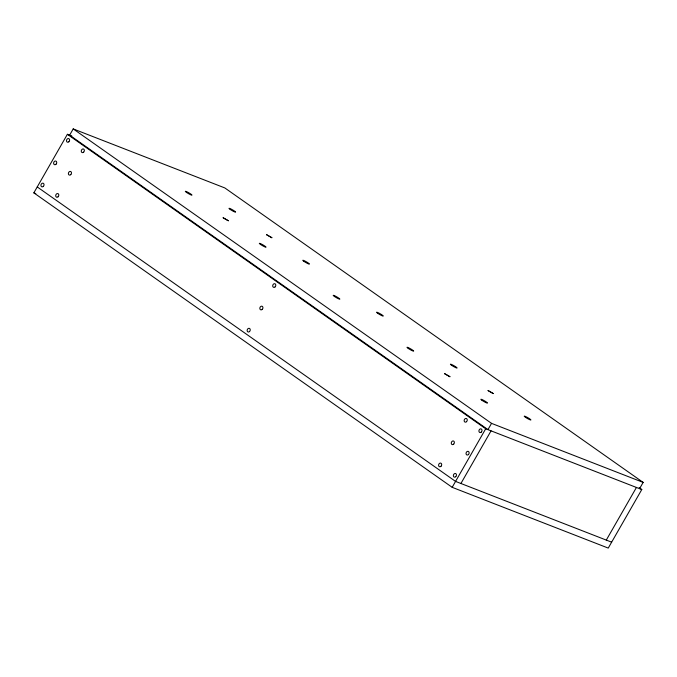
<?xml version="1.0" encoding="UTF-8"?>
<svg xmlns="http://www.w3.org/2000/svg" width="677" height="677" viewBox="0 0 677 677"><rect width="100%" height="100%" fill="white"/><g stroke="black" fill="none" stroke-linecap="round" stroke-linejoin="round"><path stroke-width="1.02" d="M639.198 487.711L641.788 489.539L608.251 548.091L452.177 487.322L33.85 192.86L67.387 134.3L71.847 136.043M643.15 482.405L224.823 187.935L73.209 128.909L69.629 135.155L487.956 429.624L491.536 423.37L643.15 482.405L639.57 488.65M452.177 487.322L485.714 428.769L641.788 489.539M460.919 483.488L491.062 430.851M606.287 540.085L636.439 487.448M33.85 192.86L35.813 193.622M611.644 542.175L455.57 481.406L37.243 186.937M73.209 128.909L491.536 423.37M67.387 134.3L485.714 428.769M223.148 217.791L228.454 220.812L223.173 217.757M266.56 234.691L271.866 237.72L266.56 234.691M444.611 373.679L449.917 376.708L444.611 373.679M488.032 390.587L493.338 393.608L488.117 390.544M275.099 286.904A1.913 1.489 -68.7 0 0 274.955 283.765A1.913 1.489 -68.7 0 0 272.704 285.948A1.913 1.489 -68.7 0 0 275.099 286.904M249.542 331.527A1.913 1.489 -68.7 0 0 249.398 328.387A1.913 1.489 -68.7 0 0 247.147 330.571A1.913 1.489 -68.7 0 0 249.542 331.527M262.227 309.389A1.913 1.489 -68.7 0 0 262.084 306.249A1.913 1.489 -68.7 0 0 259.833 308.433A1.913 1.489 -68.7 0 0 262.227 309.389M56.013 164.24A1.913 1.489 -68.7 0 0 55.869 161.092A1.913 1.489 -68.7 0 0 53.618 163.284A1.913 1.489 -68.7 0 0 56.013 164.24M43.336 186.378A1.913 1.489 -68.7 0 0 43.193 183.239A1.913 1.489 -68.7 0 0 40.942 185.422A1.913 1.489 -68.7 0 0 43.336 186.378M68.893 141.755A1.913 1.489 -68.7 0 0 68.749 138.616A1.913 1.489 -68.7 0 0 66.498 140.799A1.913 1.489 -68.7 0 0 68.893 141.755M70.78 174.632A1.913 1.489 -68.7 0 0 70.636 171.493A1.913 1.489 -68.7 0 0 68.385 173.676A1.913 1.489 -68.7 0 0 70.78 174.632M58.095 196.77A1.913 1.489 -68.7 0 0 57.96 193.63A1.913 1.489 -68.7 0 0 55.709 195.814A1.913 1.489 -68.7 0 0 58.095 196.77M83.652 152.147A1.913 1.489 -68.7 0 0 83.508 149.008A1.913 1.489 -68.7 0 0 81.265 151.191A1.913 1.489 -68.7 0 0 83.652 152.147M468.433 454.546A1.913 1.489 -68.7 0 0 468.289 451.407A1.913 1.489 -68.7 0 0 466.038 453.59A1.913 1.489 -68.7 0 0 468.433 454.546M455.756 476.684A1.913 1.489 -68.7 0 0 455.613 473.545A1.913 1.489 -68.7 0 0 453.362 475.728A1.913 1.489 -68.7 0 0 455.756 476.684M481.313 432.061A1.913 1.489 -68.7 0 0 481.169 428.922A1.913 1.489 -68.7 0 0 478.918 431.105A1.913 1.489 -68.7 0 0 481.313 432.061M453.666 444.154A1.913 1.489 -68.7 0 0 453.522 441.015A1.913 1.489 -68.7 0 0 451.28 443.198A1.913 1.489 -68.7 0 0 453.666 444.154M440.989 466.292A1.913 1.489 -68.7 0 0 440.845 463.153A1.913 1.489 -68.7 0 0 438.594 465.336A1.913 1.489 -68.7 0 0 440.989 466.292M466.546 421.669A1.913 1.489 -68.7 0 0 466.402 418.53A1.913 1.489 -68.7 0 0 464.151 420.713A1.913 1.489 -68.7 0 0 466.546 421.669M377.859 313.383A3.817 0.449 29.8 0 0 383.224 316.074A3.817 0.449 29.8 0 0 378.756 312.994A3.817 0.449 29.8 0 0 377.859 313.383M482.092 400.403A3.817 0.449 29.8 0 0 487.457 403.103A3.817 0.449 29.8 0 0 482.989 400.022A3.817 0.449 29.8 0 0 482.092 400.403M451.677 365.343A3.817 0.449 29.8 0 0 457.051 368.043A3.817 0.449 29.8 0 0 452.583 364.962A3.817 0.449 29.8 0 0 451.677 365.343M334.446 296.475A3.817 0.449 29.8 0 0 339.812 299.175A3.817 0.449 29.8 0 0 335.343 296.094A3.817 0.449 29.8 0 0 334.446 296.475M408.265 348.443A3.817 0.449 29.8 0 0 413.639 351.135A3.817 0.449 29.8 0 0 409.162 348.054A3.817 0.449 29.8 0 0 408.265 348.443M304.032 261.415A3.817 0.449 29.8 0 0 309.406 264.115A3.817 0.449 29.8 0 0 304.938 261.034A3.817 0.449 29.8 0 0 304.032 261.415M230.214 209.447A3.817 0.449 29.8 0 0 235.588 212.146A3.817 0.449 29.8 0 0 231.111 209.066A3.817 0.449 29.8 0 0 230.214 209.447M260.62 244.515A3.817 0.449 29.8 0 0 265.993 247.207A3.817 0.449 29.8 0 0 261.525 244.126A3.817 0.449 29.8 0 0 260.62 244.515M186.564 192.454A3.817 0.449 29.8 0 0 191.938 195.154A3.817 0.449 29.8 0 0 187.461 192.073A3.817 0.449 29.8 0 0 186.564 192.454M525.504 417.311A3.817 0.449 29.8 0 0 530.87 420.002A3.817 0.449 29.8 0 0 526.401 416.922A3.817 0.449 29.8 0 0 525.504 417.311"/></g></svg>
